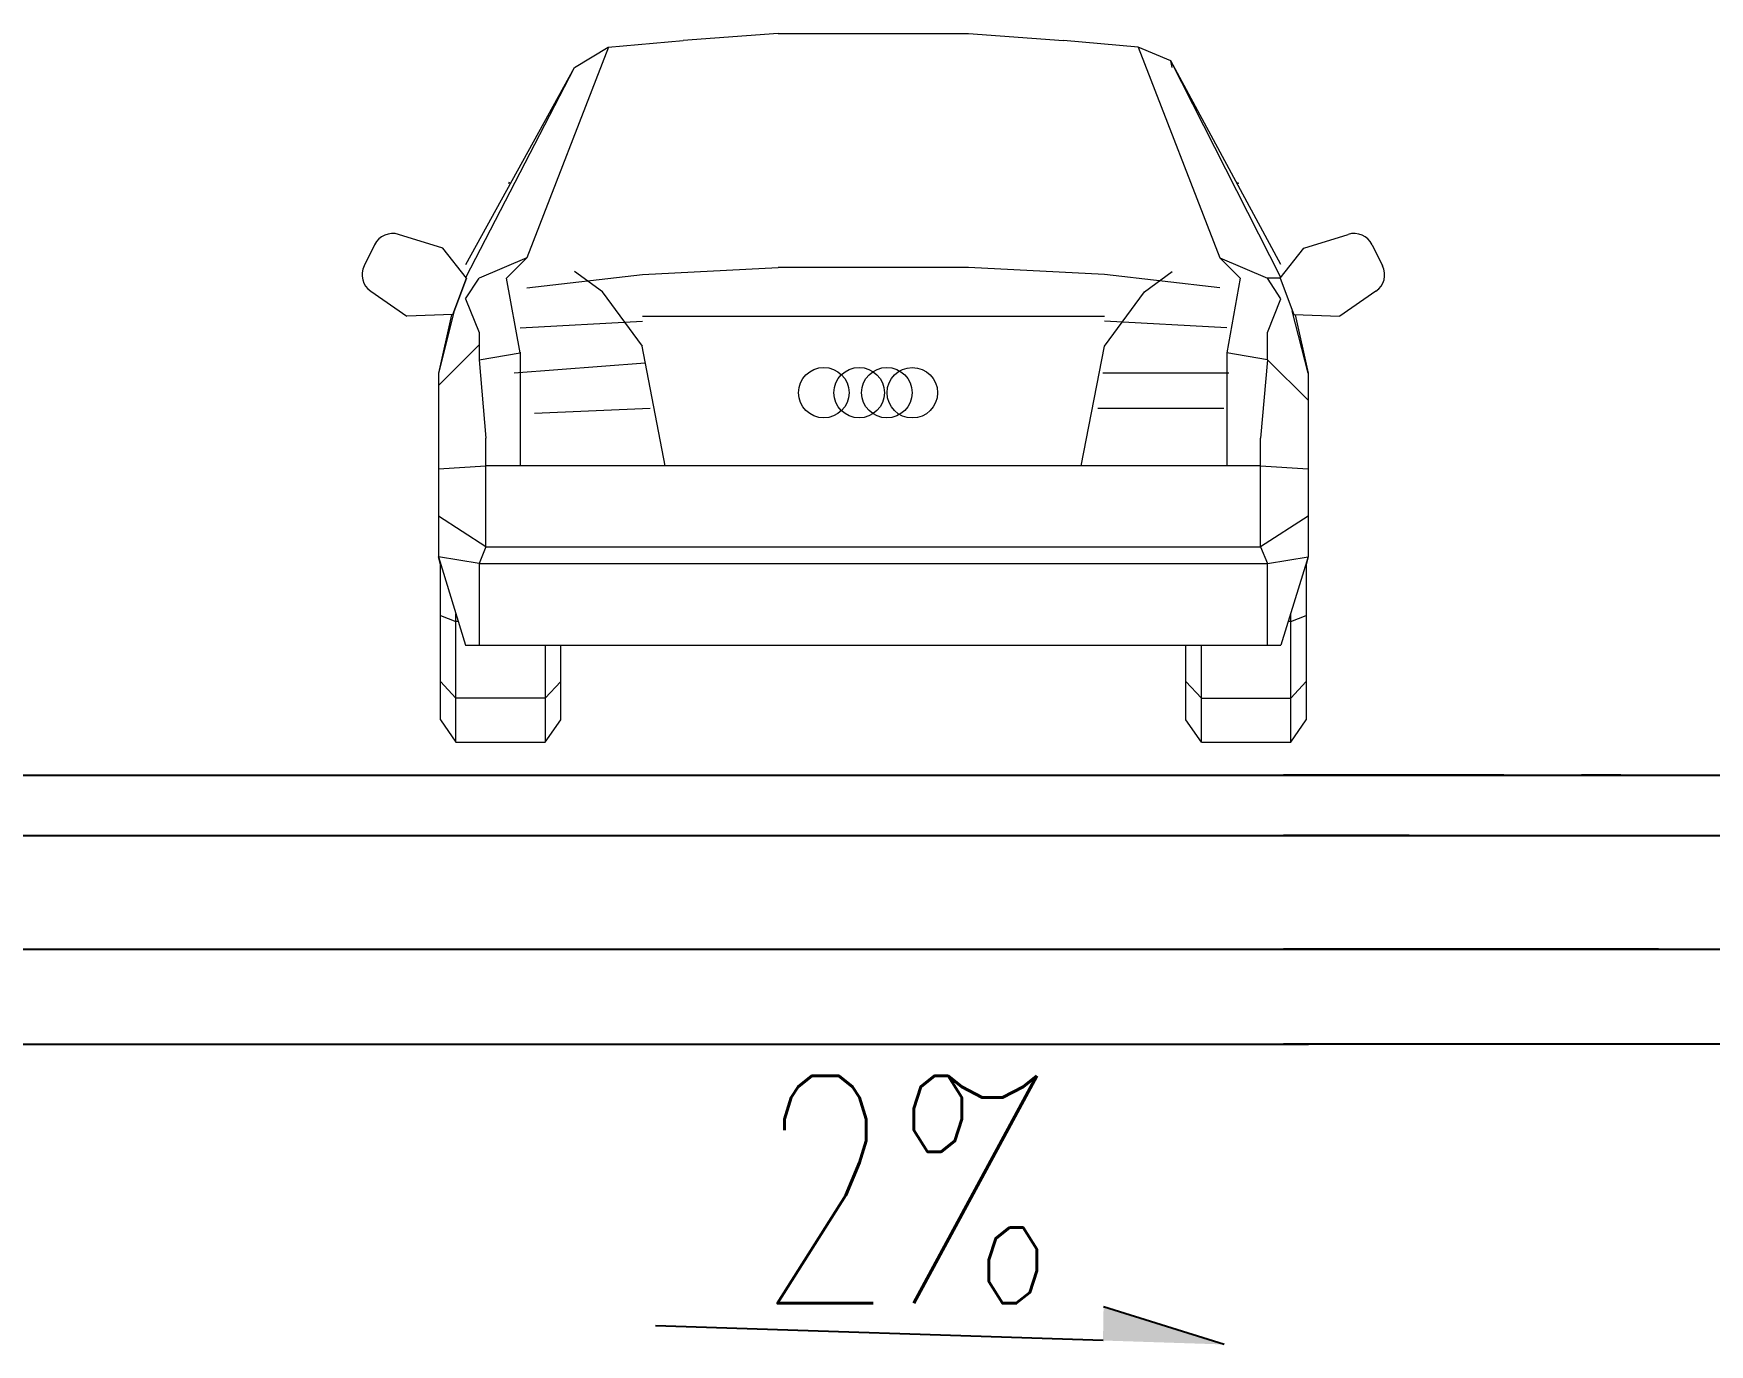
# Model space of a CAD drawing. Header units: millimetres. Extents: x 2 to 5882, y 1831 to 3462.
# Drawn here: x 676.16 to 698.29, y 2691.85 to 2709.15 of the extents above; entities that cross this region are included whole.
import ezdxf

# ---------------------------------------------------------------- set-up
doc = ezdxf.new("R2010")
doc.units = ezdxf.units.MM
doc.layers.add('文字', color=7, linetype='Continuous')
doc.layers.add('车人', color=7, linetype='Continuous', lineweight=9)
doc.styles.get("Standard").update_dxf_attribs({"font": 'simplex1.shx', "width": 0.7, "bigfont": 'hztxt.shx'})

# ---------------------------------------------------------------- blocks, each defined once
blk = doc.blocks.new('car')
at = {"layer": '车人', "color": 143}
for p, q in [((-0.314, 2.3381), (-0.6279, 2.3156)), ((-0.314, 2.3381), (0.314, 2.3381)), ((0.314, 2.3381), (0.6279, 2.3156)), ((-0.8741, 2.2935), (-1.1435, 1.5984)), ((-0.9865, 2.2258), (-0.8747, 2.2935)), ((-0.8747, 2.2935), (-0.6279, 2.3156)), ((0.8741, 2.2935), (0.6279, 2.3156)), ((0.9818, 2.2484), (0.8741, 2.2935)), ((0.8741, 2.2935), (1.1435, 1.5984)), ((-1.3451, 1.5758), (-0.9865, 2.2258)), ((-1.3445, 1.533), (-0.9865, 2.2258)), ((0.9865, 2.2258), (0.9818, 2.2484)), ((1.3445, 1.533), (0.9818, 2.2484)), ((1.3451, 1.5758), (0.9818, 2.2484)), ((-1.2014, 1.8483), (-1.2042, 1.8428)), ((1.2014, 1.8483), (1.2042, 1.8428)), ((-1.4206, 1.6299), (-1.5667, 1.6754)), ((1.4206, 1.6299), (1.5667, 1.6754)), ((-1.6462, 1.6413), (-1.6805, 1.5722)), ((-1.3427, 1.5312), (-1.4206, 1.6299)), ((1.3427, 1.5312), (1.4206, 1.6299)), ((1.6462, 1.6413), (1.6805, 1.5722)), ((-1.1435, 1.5984), (-1.3005, 1.5312)), ((-1.2107, 1.5312), (-1.1435, 1.5984)), ((-0.8943, 1.486), (-0.9865, 1.5532)), ((-0.7623, 1.5436), (-0.314, 1.5662)), ((0.314, 1.5662), (-0.314, 1.5662)), ((0.7623, 1.5436), (0.314, 1.5662)), ((0.8943, 1.486), (0.9865, 1.5532)), ((1.2107, 1.5312), (1.1435, 1.5984)), ((1.1435, 1.5984), (1.3005, 1.5312)), ((-1.3879, 1.4111), (-1.3427, 1.5312)), ((-1.3427, 1.5312), (-1.3873, 1.4111)), ((-1.3457, 1.4634), (-1.3005, 1.5312)), ((-1.1661, 1.2844), (-1.2107, 1.5312)), ((-1.1435, 1.499), (-0.7623, 1.5436)), ((1.1435, 1.499), (0.7623, 1.5436)), ((1.2107, 1.5312), (1.1661, 1.2844)), ((1.3451, 1.4634), (1.3005, 1.5312)), ((1.3427, 1.5312), (1.3005, 1.5312)), ((1.3427, 1.5312), (1.3873, 1.4111)), ((-1.6585, 1.4878), (-1.5395, 1.4057)), ((-1.3457, 1.4634), (-1.3005, 1.3516)), ((-0.7623, 1.3064), (-0.8943, 1.486)), ((0.7623, 1.3064), (0.8943, 1.486)), ((1.3005, 1.3516), (1.3451, 1.4634)), ((1.6585, 1.4878), (1.5395, 1.4057)), ((-1.3873, 1.4111), (-1.5395, 1.4057)), ((-1.3831, 1.4236), (-1.4355, 1.2172)), ((-1.3921, 1.4105), (-1.4355, 1.2172)), ((-1.1661, 1.3673), (-0.7623, 1.3893)), ((-0.7623, 1.4058), (0.7623, 1.4058)), ((1.1661, 1.3673), (0.7623, 1.3893)), ((1.4349, 1.2172), (1.3826, 1.4236)), ((1.3873, 1.4111), (1.5395, 1.4057)), ((1.3921, 1.4105), (1.4349, 1.2172)), ((-1.3005, 1.3516), (-1.3005, 1.2618)), ((1.3005, 1.2618), (1.3005, 1.3516)), ((-1.3005, 1.3115), (-1.4355, 1.1771)), ((-1.3005, 1.2618), (-1.1661, 1.2844)), ((-1.1661, 1.2865), (-1.1661, 0.9118)), ((-0.6867, 0.9118), (-0.7629, 1.3064)), ((0.6861, 0.9118), (0.7623, 1.3064)), ((1.1661, 1.2865), (1.1661, 0.9118)), ((1.3005, 1.2618), (1.1661, 1.2844)), ((-1.4355, 1.2172), (-1.4355, 0.6119)), ((-1.3005, 1.2618), (-1.2785, 1.0032)), ((1.3005, 1.2618), (1.2779, 1.0032)), ((1.3005, 1.2618), (1.4355, 1.1274)), ((1.4349, 1.2172), (1.4349, 0.6119)), ((-1.2785, 0.6446), (-1.2785, 1.0032)), ((1.2779, 0.6446), (1.2779, 1.0032)), ((-1.4355, 0.9017), (-1.2785, 0.9118)), ((1.2779, 0.9118), (-1.2785, 0.9118)), ((1.2779, 0.9118), (1.4349, 0.9017)), ((-1.2785, 0.6446), (-1.4355, 0.7454)), ((1.4349, 0.7454), (1.2779, 0.6446)), ((-1.3005, 0.5893), (-1.4355, 0.6119)), ((-1.4355, 0.6119), (-1.4283, 0.5869)), ((-1.4289, 0.5869), (-1.4355, 0.6119)), ((-1.4355, 0.6119), (-1.3457, 0.3199)), ((-1.2785, 0.6446), (-1.3005, 0.5893)), ((-1.2785, 0.6446), (1.2779, 0.6446)), ((1.2779, 0.6446), (1.3005, 0.5893)), ((1.3005, 0.5893), (1.4349, 0.6119)), ((1.4349, 0.6119), (1.3451, 0.3199)), ((1.4349, 0.6119), (1.4283, 0.5869)), ((1.4289, 0.5869), (1.4349, 0.6119)), ((-1.4289, 0.0743), (-1.4289, 0.5905)), ((-1.3005, 0.5893), (-1.3005, 0.3199)), ((-1.3005, 0.5893), (1.3005, 0.5893)), ((1.3005, 0.3199), (1.3005, 0.5893)), ((1.4283, 0.5905), (1.4283, 0.0743)), ((-1.4289, 0.4186), (-1.3778, 0.3984)), ((-1.3778, 0), (-1.3778, 0.424)), ((-1.3695, 0.3984), (-1.3778, 0.3984)), ((1.3772, 0.3984), (1.3695, 0.3984)), ((1.3772, 0), (1.3772, 0.424)), ((1.3772, 0.3984), (1.4283, 0.4186)), ((-1.3457, 0.3199), (1.3451, 0.3199)), ((-1.0828, 0.3199), (-1.0828, 0)), ((-1.0317, 0.0743), (-1.0317, 0.3199)), ((1.0311, 0.0743), (1.0311, 0.3199)), ((1.0828, 0), (1.0828, 0.3199)), ((-1.4289, 0.2004), (-1.3778, 0.1457)), ((-1.0317, 0.2004), (-1.0828, 0.1457)), ((1.0311, 0.2004), (1.0828, 0.1457)), ((1.4283, 0.2004), (1.3772, 0.1457)), ((-1.0828, 0.1457), (-1.3778, 0.1457)), ((1.0828, 0.1457), (1.3772, 0.1457)), ((-1.4289, 0.0743), (-1.3778, 0)), ((-1.0828, 0), (-1.0317, 0.0743)), ((1.0828, 0), (1.0311, 0.0743)), ((1.3772, 0), (1.4283, 0.0743)), ((-1.3778, 0), (-1.0828, 0)), ((1.0828, 0), (1.3772, 0))]:
    blk.add_line(p, q, dxfattribs=at)
at = {"layer": '车人', "color": 143, "linetype": 'Continuous'}
for p, q in [((-1.1849, 1.2185), (-0.7532, 1.2516)), ((0.7578, 1.2185), (1.1729, 1.2185)), ((-1.1184, 1.086), (-0.7366, 1.1025)), ((0.7412, 1.1025), (1.1563, 1.1025))]:
    blk.add_line(p, q, dxfattribs=at)
at = {"layer": '车人', "color": 143}
for centre in [(-0.1636, 1.1533), (-0.047, 1.1533), (0.0446, 1.1533), (0.1284, 1.1531)]:
    blk.add_circle(centre, 0.0833, dxfattribs=at)
for centre, start, end in [((-1.5865, 1.6118), 72.6944, 153.6733), ((1.5865, 1.6118), 26.3267, 107.3056), ((-1.6207, 1.5427), 153.6733, 235.4221), ((1.6207, 1.5427), 304.5779, 26.3267)]:
    blk.add_arc(centre, 0.0667, start, end, dxfattribs=at)

msp = doc.modelspace()

# ---------------------------------------------------------------- linework, layer by layer
for p, q in [((655.57536, 2699.36103), (715.34814, 2699.36103)), ((694.32536, 2699.36103), (692.66459, 2699.36103)), ((695.57536, 2699.36103), (694.32536, 2699.36103)), ((694.32536, 2699.36103), (695.57536, 2699.36103)), ((697.11717, 2699.36103), (696.59814, 2699.36103)), ((655.57536, 2698.56103), (714.32536, 2698.56103)), ((694.32536, 2698.56103), (692.66459, 2698.56103)), ((653.57422, 2697.06103), (716.36717, 2697.06103)), ((655.57536, 2697.06103), (695.55355, 2697.06103)), ((697.61717, 2697.06103), (692.66459, 2697.06103)), ((697.61717, 2697.06103), (692.66459, 2697.06103)), ((692.66459, 2697.06103), (692.66459, 2697.06103)), ((693.75965, 2697.06103), (692.99569, 2697.06103)), ((653.57422, 2695.81103), (692.99569, 2695.81103)), ((716.36717, 2695.81103), (692.66459, 2695.81103))]:
    msp.add_line(p, q)
at = {"linetype": 'Continuous'}
msp.add_line((695.57536, 2699.36103), (695.57536, 2699.36103), dxfattribs=at)
at = {"layer": '文字', "ltscale": 10}
for p, q in [((691.88391, 2691.84674), (690.29036, 2692.34213)), ((690.28284, 2691.89893), (684.3749, 2692.09152))]:
    msp.add_line(p, q, dxfattribs=at)
msp.add_solid([(691.88391, 2691.84674), (690.29036, 2692.34213), (690.28284, 2691.89893)], dxfattribs=at)

# ---------------------------------------------------------------- block references
at = {"xscale": 3.999999999999773, "yscale": 3.999999999999773, "zscale": 4}
msp.add_blockref('car', (687.25141, 2699.79314), dxfattribs=at)

# ---------------------------------------------------------------- texts
at = {"layer": '文字', "width": 0.7}
msp.add_text('2%', height=3, dxfattribs=at).set_placement((685.71764, 2692.39013))

doc.saveas('drawing.dxf')
